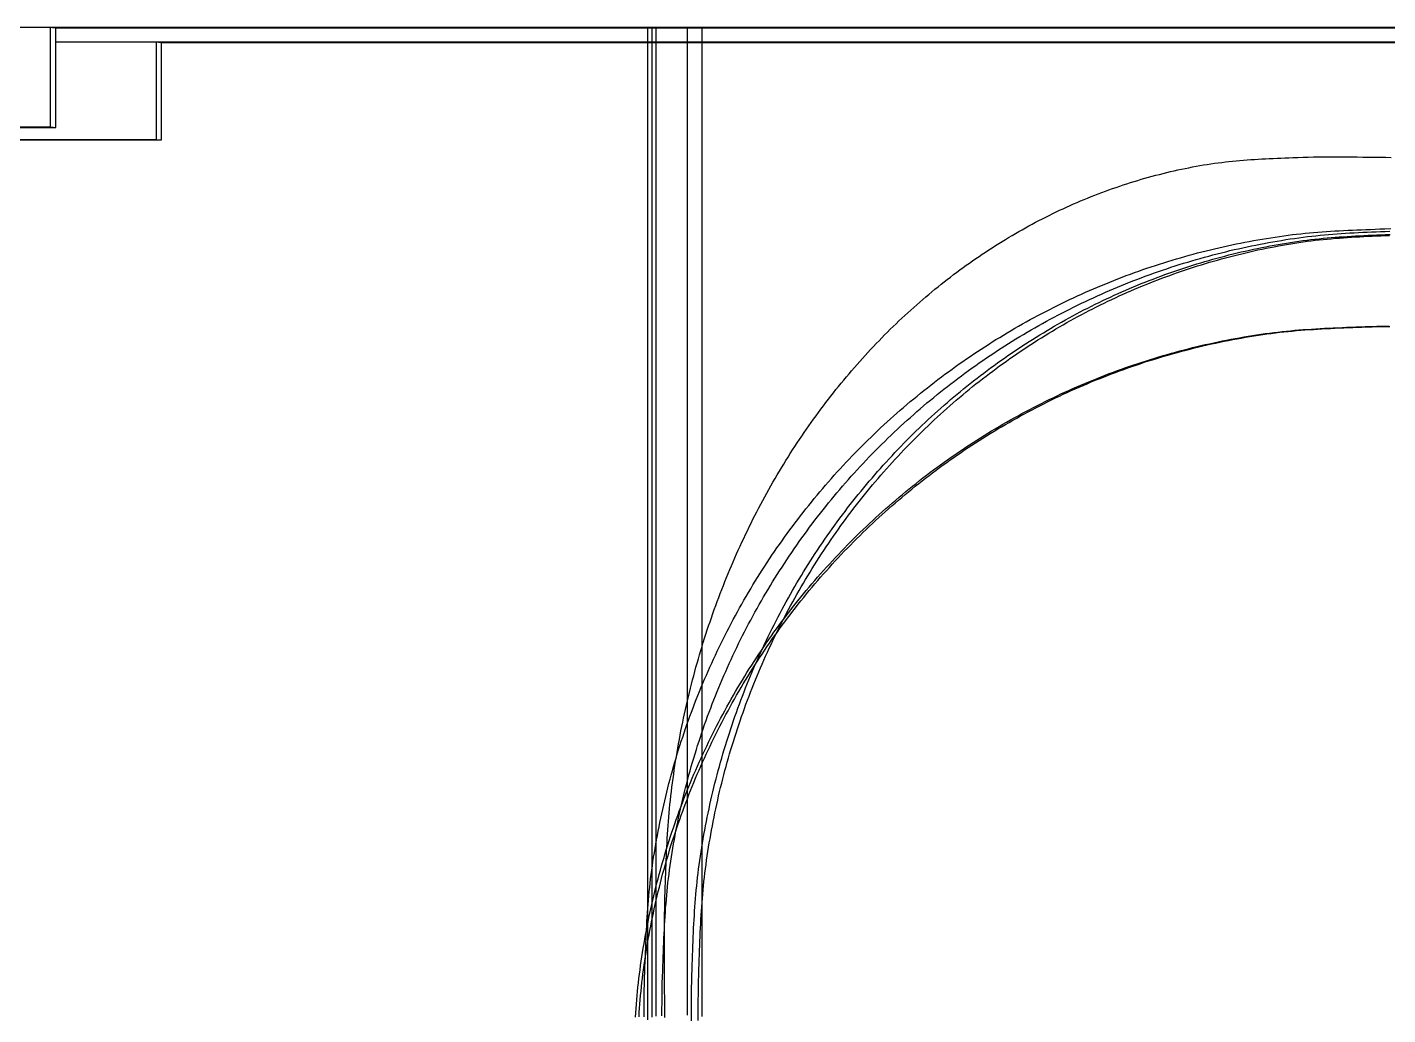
# Model space of a CAD drawing. Header units: millimetres. Extents: x -253 to 256, y -315 to 312.
# Drawn here: x -213.2 to -157.9, y -10.8 to 29.3 of the extents above; entities that cross this region are included whole.
import ezdxf

# ---------------------------------------------------------------- set-up
doc = ezdxf.new("R2010")
doc.units = ezdxf.units.MM
doc.layers.add('SKETCH', color=5, linetype='Continuous')
doc.layers.add('VISIBLE', color=7, linetype='Continuous')

msp = doc.modelspace()

# ---------------------------------------------------------------- linework, layer by layer
at = {"layer": 'SKETCH', "flags": 128}
for points in [[(-188.006, -11.011), (-188.006, -10.754), (-188.006, -10.496), (-188.006, -10.238), (-188.006, -9.98), (-188.006, -9.722), (-188.006, -9.464), (-188.006, -9.206), (-188.006, -8.948), (-188.006, -8.691), (-188.006, -8.433), (-188.006, -8.175), (-188.006, -7.917), (-188.006, -7.659), (-188.006, -7.401), (-188.006, -7.143), (-188.006, -6.885), (-188.006, -6.627), (-188.006, -6.37), (-188.006, -6.112), (-188.006, -5.854), (-188.006, -5.596), (-188.006, -5.338), (-188.006, -5.08), (-188.006, -4.822), (-188.006, -4.564), (-188.006, -4.306), (-188.006, -4.048), (-188.006, -3.79), (-188.006, -3.532), (-188.006, -3.274), (-188.006, -3.017), (-188.006, -2.759), (-188.006, -2.501), (-188.006, -2.243), (-188.006, -1.985), (-188.006, -1.727), (-188.006, -1.469), (-188.006, -1.211), (-188.006, -0.953), (-188.006, -0.695), (-188.006, -0.437), (-188.006, -0.179), (-188.006, 0.078), (-188.006, 0.336), (-188.006, 0.594), (-188.006, 0.852), (-188.006, 1.11), (-188.006, 1.368), (-188.006, 1.626), (-188.006, 1.884), (-188.006, 2.141), (-188.006, 2.399), (-188.006, 2.657), (-188.006, 2.915), (-188.006, 3.173), (-188.006, 3.431), (-188.006, 3.689), (-188.006, 3.947), (-188.006, 4.204), (-188.006, 4.462), (-188.006, 4.72), (-188.006, 4.978), (-188.006, 5.236), (-188.006, 5.494), (-188.006, 5.752), (-188.006, 6.01), (-188.006, 6.268), (-188.006, 6.526), (-188.006, 6.783), (-188.006, 7.041), (-188.006, 7.299), (-188.006, 7.557), (-188.006, 7.815), (-188.006, 8.073), (-188.006, 8.331), (-188.006, 8.589), (-188.006, 8.847), (-188.006, 9.105), (-188.006, 9.363), (-188.006, 9.621), (-188.006, 9.879), (-188.006, 10.136), (-188.006, 10.394), (-188.006, 10.652), (-188.006, 10.91), (-188.006, 11.168), (-188.006, 11.426), (-188.006, 11.684), (-188.006, 11.942), (-188.006, 12.2), (-188.006, 12.458), (-188.006, 12.716), (-188.006, 12.973), (-188.006, 13.231), (-188.006, 13.489), (-188.006, 13.747), (-188.006, 14.005), (-188.006, 14.263), (-188.006, 14.521), (-188.006, 14.779), (-188.006, 15.036), (-188.006, 15.294), (-188.006, 15.552), (-188.006, 15.81), (-188.006, 16.068), (-188.006, 16.326), (-188.006, 16.584), (-188.006, 16.842), (-188.006, 17.099), (-188.006, 17.357), (-188.006, 17.615), (-188.006, 17.873), (-188.006, 18.131), (-188.006, 18.389), (-188.006, 18.647), (-188.006, 18.905), (-188.006, 19.163), (-188.006, 19.421), (-188.006, 19.679), (-188.006, 19.936), (-188.006, 20.194), (-188.006, 20.452), (-188.006, 20.71), (-188.006, 20.968), (-188.006, 21.226), (-188.006, 21.484), (-188.006, 21.742), (-188.006, 22), (-188.006, 22.258), (-188.006, 22.516), (-188.006, 22.774), (-188.006, 23.032), (-188.006, 23.289), (-188.006, 23.547), (-188.006, 23.805), (-188.006, 24.063), (-188.006, 24.321), (-188.006, 24.579), (-188.006, 24.837), (-188.006, 25.095), (-188.006, 25.353), (-188.006, 25.611), (-188.006, 25.868), (-188.006, 26.126), (-188.006, 26.384), (-188.006, 26.642), (-188.006, 26.9), (-188.006, 27.158), (-188.006, 27.416), (-188.006, 27.674), (-188.006, 27.931), (-188.006, 28.189), (-188.006, 28.447), (-188.006, 28.705), (-188.006, 28.963), (-188.006, 29.221), (-188.006, 29.286)], [(-187.836, -10.905), (-187.836, -10.646), (-187.836, -10.388), (-187.836, -10.13), (-187.836, -9.872), (-187.836, -9.614), (-187.836, -9.356), (-187.836, -9.097), (-187.836, -8.839), (-187.836, -8.581), (-187.836, -8.323), (-187.836, -8.065), (-187.836, -7.807), (-187.836, -7.549), (-187.836, -7.29), (-187.836, -7.032), (-187.836, -6.774), (-187.836, -6.516), (-187.836, -6.258), (-187.836, -6), (-187.836, -5.742), (-187.836, -5.483), (-187.836, -5.225), (-187.836, -4.967), (-187.836, -4.709), (-187.836, -4.451), (-187.836, -4.193), (-187.836, -3.935), (-187.836, -3.676), (-187.836, -3.418), (-187.836, -3.16), (-187.836, -2.902), (-187.836, -2.644), (-187.836, -2.386), (-187.836, -2.127), (-187.836, -1.869), (-187.836, -1.611), (-187.836, -1.353), (-187.836, -1.095), (-187.836, -0.837), (-187.836, -0.579), (-187.836, -0.32), (-187.836, -0.062), (-187.836, 0.196), (-187.836, 0.454), (-187.836, 0.712), (-187.836, 0.97), (-187.836, 1.228), (-187.836, 1.487), (-187.836, 1.745), (-187.836, 2.003), (-187.836, 2.261), (-187.836, 2.519), (-187.836, 2.777), (-187.836, 3.035), (-187.836, 3.294), (-187.836, 3.552), (-187.836, 3.81), (-187.836, 4.068), (-187.836, 4.326), (-187.836, 4.584), (-187.836, 4.843), (-187.836, 5.101), (-187.836, 5.359), (-187.836, 5.617), (-187.836, 5.875), (-187.836, 6.133), (-187.836, 6.392), (-187.836, 6.65), (-187.836, 6.908), (-187.836, 7.166), (-187.836, 7.424), (-187.836, 7.682), (-187.836, 7.941), (-187.836, 8.199), (-187.836, 8.457), (-187.836, 8.715), (-187.836, 8.973), (-187.836, 9.232), (-187.836, 9.49), (-187.836, 9.748), (-187.836, 10.006), (-187.836, 10.264), (-187.836, 10.523), (-187.836, 10.781), (-187.836, 11.039), (-187.836, 11.297), (-187.836, 11.555), (-187.836, 11.814), (-187.836, 12.072), (-187.836, 12.33), (-187.836, 12.588), (-187.836, 12.846), (-187.836, 13.104), (-187.836, 13.362), (-187.836, 13.621), (-187.836, 13.879), (-187.836, 14.137), (-187.836, 14.395), (-187.836, 14.653), (-187.836, 14.911), (-187.836, 15.17), (-187.836, 15.428), (-187.836, 15.686), (-187.836, 15.944), (-187.836, 16.202), (-187.836, 16.46), (-187.836, 16.718), (-187.836, 16.977), (-187.836, 17.235), (-187.836, 17.493), (-187.836, 17.751), (-187.836, 18.009), (-187.836, 18.267), (-187.836, 18.525), (-187.836, 18.784), (-187.836, 19.042), (-187.836, 19.3), (-187.836, 19.558), (-187.836, 19.816), (-187.836, 20.074), (-187.836, 20.332), (-187.836, 20.591), (-187.836, 20.849), (-187.836, 21.107), (-187.836, 21.365), (-187.836, 21.623), (-187.836, 21.881), (-187.836, 22.14), (-187.836, 22.398), (-187.836, 22.656), (-187.836, 22.914), (-187.836, 23.172), (-187.836, 23.43), (-187.836, 23.688), (-187.836, 23.947), (-187.836, 24.205), (-187.836, 24.463), (-187.836, 24.721), (-187.836, 24.979), (-187.836, 25.237), (-187.836, 25.495), (-187.836, 25.754), (-187.836, 26.012), (-187.836, 26.27), (-187.836, 26.528), (-187.836, 26.786), (-187.836, 27.044), (-187.836, 27.302), (-187.836, 27.561), (-187.836, 27.819), (-187.836, 28.077), (-187.836, 28.335), (-187.836, 28.593), (-187.836, 28.851), (-187.836, 29.11), (-187.836, 29.286)], [(-187.666, -10.866), (-187.666, -10.598), (-187.666, -10.331), (-187.666, -10.063), (-187.666, -9.796), (-187.666, -9.528), (-187.666, -9.261), (-187.666, -8.993), (-187.666, -8.726), (-187.666, -8.458), (-187.666, -8.191), (-187.666, -7.923), (-187.666, -7.656), (-187.666, -7.388), (-187.666, -7.121), (-187.666, -6.853), (-187.666, -6.586), (-187.666, -6.318), (-187.666, -6.051), (-187.666, -5.783), (-187.666, -5.516), (-187.666, -5.248), (-187.666, -4.981), (-187.666, -4.713), (-187.666, -4.446), (-187.666, -4.178), (-187.666, -3.911), (-187.666, -3.643), (-187.666, -3.376), (-187.666, -3.108), (-187.666, -2.841), (-187.666, -2.573), (-187.666, -2.306), (-187.666, -2.038), (-187.666, -1.771), (-187.666, -1.503), (-187.666, -1.236), (-187.666, -0.968), (-187.666, -0.701), (-187.666, -0.433), (-187.666, -0.166), (-187.666, 0.102), (-187.666, 0.369), (-187.666, 0.637), (-187.666, 0.904), (-187.666, 1.172), (-187.666, 1.439), (-187.666, 1.707), (-187.666, 1.974), (-187.666, 2.241), (-187.666, 2.509), (-187.666, 2.776), (-187.666, 3.044), (-187.666, 3.311), (-187.666, 3.579), (-187.666, 3.846), (-187.666, 4.114), (-187.666, 4.381), (-187.666, 4.649), (-187.666, 4.916), (-187.666, 5.183), (-187.666, 5.451), (-187.666, 5.718), (-187.666, 5.986), (-187.666, 6.253), (-187.666, 6.521), (-187.666, 6.788), (-187.666, 7.056), (-187.666, 7.323), (-187.666, 7.59), (-187.666, 7.858), (-187.666, 8.125), (-187.666, 8.393), (-187.666, 8.66), (-187.666, 8.928), (-187.666, 9.195), (-187.666, 9.463), (-187.666, 9.73), (-187.666, 9.998), (-187.666, 10.265), (-187.666, 10.533), (-187.666, 10.8), (-187.666, 11.068), (-187.666, 11.335), (-187.666, 11.603), (-187.666, 11.87), (-187.666, 12.138), (-187.666, 12.405), (-187.666, 12.673), (-187.666, 12.94), (-187.666, 13.208), (-187.666, 13.475), (-187.666, 13.743), (-187.666, 14.01), (-187.666, 14.278), (-187.666, 14.545), (-187.666, 14.813), (-187.666, 15.08), (-187.666, 15.348), (-187.666, 15.615), (-187.666, 15.883), (-187.666, 16.15), (-187.666, 16.418), (-187.666, 16.685), (-187.666, 16.953), (-187.666, 17.22), (-187.666, 17.488), (-187.666, 17.755), (-187.666, 18.023), (-187.666, 18.29), (-187.666, 18.557), (-187.666, 18.825), (-187.666, 19.092), (-187.666, 19.36), (-187.666, 19.627), (-187.666, 19.895), (-187.666, 20.162), (-187.666, 20.43), (-187.666, 20.697), (-187.666, 20.965), (-187.666, 21.232), (-187.666, 21.5), (-187.666, 21.767), (-187.666, 22.035), (-187.666, 22.302), (-187.666, 22.57), (-187.666, 22.837), (-187.666, 23.105), (-187.666, 23.372), (-187.666, 23.639), (-187.666, 23.907), (-187.666, 24.174), (-187.666, 24.442), (-187.666, 24.709), (-187.666, 24.977), (-187.666, 25.244), (-187.666, 25.512), (-187.666, 25.779), (-187.666, 26.046), (-187.666, 26.314), (-187.666, 26.581), (-187.666, 26.849), (-187.666, 27.116), (-187.666, 27.384), (-187.666, 27.651), (-187.666, 27.922), (-187.667, 28.198), (-187.667, 28.478), (-187.668, 28.763), (-187.669, 29.051), (-187.67, 29.286)], [(-186.394, -10.821), (-186.394, -10.565), (-186.394, -10.308), (-186.394, -10.052), (-186.394, -9.796), (-186.394, -9.54), (-186.394, -9.284), (-186.394, -9.028), (-186.394, -8.771), (-186.394, -8.515), (-186.394, -8.259), (-186.394, -8.003), (-186.394, -7.747), (-186.394, -7.491), (-186.394, -7.234), (-186.394, -6.978), (-186.394, -6.722), (-186.394, -6.466), (-186.394, -6.21), (-186.394, -5.954), (-186.394, -5.697), (-186.394, -5.441), (-186.394, -5.185), (-186.394, -4.929), (-186.394, -4.673), (-186.394, -4.417), (-186.394, -4.16), (-186.394, -3.904), (-186.394, -3.648), (-186.394, -3.392), (-186.394, -3.136), (-186.394, -2.88), (-186.394, -2.623), (-186.394, -2.367), (-186.394, -2.111), (-186.394, -1.855), (-186.394, -1.599), (-186.394, -1.343), (-186.394, -1.086), (-186.394, -0.83), (-186.394, -0.574), (-186.394, -0.318), (-186.394, -0.062), (-186.394, 0.194), (-186.394, 0.451), (-186.394, 0.707), (-186.394, 0.963), (-186.394, 1.219), (-186.394, 1.475), (-186.394, 1.731), (-186.394, 1.988), (-186.394, 2.244), (-186.394, 2.5), (-186.394, 2.756), (-186.394, 3.012), (-186.394, 3.268), (-186.394, 3.525), (-186.394, 3.781), (-186.394, 4.037), (-186.394, 4.293), (-186.394, 4.549), (-186.394, 4.805), (-186.394, 5.062), (-186.394, 5.318), (-186.394, 5.574), (-186.394, 5.83), (-186.394, 6.086), (-186.394, 6.342), (-186.394, 6.599), (-186.394, 6.855), (-186.394, 7.111), (-186.394, 7.367), (-186.394, 7.623), (-186.394, 7.88), (-186.394, 8.136), (-186.394, 8.392), (-186.394, 8.648), (-186.394, 8.905), (-186.394, 9.161), (-186.394, 9.417), (-186.394, 9.673), (-186.394, 9.929), (-186.394, 10.186), (-186.394, 10.442), (-186.394, 10.698), (-186.394, 10.954), (-186.394, 11.21), (-186.394, 11.467), (-186.394, 11.723), (-186.394, 11.979), (-186.394, 12.235), (-186.394, 12.491), (-186.394, 12.748), (-186.394, 13.004), (-186.394, 13.26), (-186.394, 13.516), (-186.394, 13.772), (-186.394, 14.028), (-186.394, 14.285), (-186.394, 14.541), (-186.394, 14.797), (-186.394, 15.053), (-186.394, 15.309), (-186.394, 15.565), (-186.394, 15.822), (-186.394, 16.078), (-186.394, 16.334), (-186.394, 16.59), (-186.394, 16.846), (-186.394, 17.102), (-186.394, 17.359), (-186.394, 17.615), (-186.394, 17.871), (-186.394, 18.127), (-186.394, 18.383), (-186.394, 18.639), (-186.394, 18.896), (-186.394, 19.152), (-186.394, 19.408), (-186.394, 19.664), (-186.394, 19.92), (-186.394, 20.176), (-186.394, 20.433), (-186.394, 20.689), (-186.394, 20.945), (-186.394, 21.201), (-186.394, 21.457), (-186.394, 21.713), (-186.394, 21.97), (-186.394, 22.226), (-186.394, 22.482), (-186.394, 22.738), (-186.394, 22.994), (-186.394, 23.25), (-186.394, 23.507), (-186.394, 23.763), (-186.394, 24.019), (-186.394, 24.275), (-186.394, 24.531), (-186.394, 24.787), (-186.394, 25.044), (-186.394, 25.3), (-186.394, 25.556), (-186.394, 25.812), (-186.394, 26.068), (-186.394, 26.324), (-186.394, 26.581), (-186.394, 26.837), (-186.394, 27.093), (-186.394, 27.349), (-186.394, 27.605), (-186.394, 27.861), (-186.394, 28.118), (-186.394, 28.374), (-186.394, 28.63), (-186.394, 28.886), (-186.394, 29.142), (-186.394, 29.286)], [(-185.792, -10.882), (-185.792, -10.627), (-185.792, -10.372), (-185.792, -10.117), (-185.792, -9.862), (-185.792, -9.608), (-185.792, -9.353), (-185.792, -9.098), (-185.792, -8.843), (-185.792, -8.588), (-185.792, -8.333), (-185.792, -8.079), (-185.792, -7.824), (-185.792, -7.569), (-185.792, -7.314), (-185.792, -7.059), (-185.792, -6.804), (-185.792, -6.549), (-185.792, -6.295), (-185.792, -6.04), (-185.792, -5.785), (-185.792, -5.53), (-185.792, -5.275), (-185.792, -5.02), (-185.792, -4.765), (-185.792, -4.51), (-185.792, -4.255), (-185.792, -4.001), (-185.792, -3.746), (-185.792, -3.491), (-185.792, -3.236), (-185.792, -2.981), (-185.792, -2.726), (-185.792, -2.471), (-185.792, -2.216), (-185.792, -1.961), (-185.792, -1.707), (-185.792, -1.452), (-185.792, -1.197), (-185.792, -0.942), (-185.792, -0.687), (-185.792, -0.432), (-185.792, -0.177), (-185.792, 0.078), (-185.792, 0.332), (-185.792, 0.587), (-185.792, 0.842), (-185.792, 1.097), (-185.792, 1.352), (-185.792, 1.607), (-185.792, 1.861), (-185.792, 2.116), (-185.792, 2.371), (-185.792, 2.626), (-185.792, 2.881), (-185.792, 3.136), (-185.792, 3.39), (-185.792, 3.645), (-185.792, 3.9), (-185.792, 4.155), (-185.792, 4.41), (-185.792, 4.665), (-185.792, 4.92), (-185.792, 5.174), (-185.792, 5.429), (-185.792, 5.684), (-185.792, 5.939), (-185.792, 6.194), (-185.792, 6.449), (-185.792, 6.704), (-185.792, 6.958), (-185.792, 7.213), (-185.792, 7.468), (-185.792, 7.723), (-185.792, 7.978), (-185.792, 8.233), (-185.792, 8.488), (-185.792, 8.743), (-185.792, 8.998), (-185.792, 9.252), (-185.792, 9.507), (-185.792, 9.762), (-185.792, 10.017), (-185.792, 10.272), (-185.792, 10.527), (-185.792, 10.782), (-185.792, 11.037), (-185.792, 11.292), (-185.792, 11.546), (-185.792, 11.801), (-185.792, 12.056), (-185.792, 12.311), (-185.792, 12.566), (-185.792, 12.821), (-185.792, 13.076), (-185.792, 13.33), (-185.792, 13.585), (-185.792, 13.84), (-185.792, 14.095), (-185.792, 14.35), (-185.792, 14.605), (-185.792, 14.859), (-185.792, 15.114), (-185.792, 15.369), (-185.792, 15.624), (-185.792, 15.879), (-185.792, 16.134), (-185.792, 16.388), (-185.792, 16.643), (-185.792, 16.898), (-185.792, 17.153), (-185.792, 17.408), (-185.792, 17.663), (-185.792, 17.918), (-185.792, 18.172), (-185.792, 18.427), (-185.792, 18.682), (-185.792, 18.937), (-185.792, 19.192), (-185.792, 19.447), (-185.792, 19.702), (-185.792, 19.957), (-185.792, 20.211), (-185.792, 20.466), (-185.792, 20.721), (-185.792, 20.976), (-185.792, 21.231), (-185.792, 21.486), (-185.792, 21.741), (-185.792, 21.996), (-185.792, 22.251), (-185.792, 22.505), (-185.792, 22.76), (-185.792, 23.015), (-185.792, 23.27), (-185.792, 23.525), (-185.792, 23.78), (-185.792, 24.035), (-185.792, 24.29), (-185.792, 24.544), (-185.792, 24.799), (-185.792, 25.054), (-185.792, 25.309), (-185.792, 25.564), (-185.792, 25.819), (-185.792, 26.074), (-185.792, 26.328), (-185.792, 26.583), (-185.792, 26.838), (-185.792, 27.093), (-185.792, 27.348), (-185.792, 27.603), (-185.792, 27.857), (-185.792, 28.112), (-185.792, 28.367), (-185.792, 28.622), (-185.792, 28.877), (-185.792, 29.132), (-185.792, 29.286)], [(-187.315, -10.924), (-187.317, -10.657), (-187.319, -10.389), (-187.322, -10.121), (-187.324, -9.853), (-187.326, -9.586), (-187.329, -9.319), (-187.33, -9.053), (-187.332, -8.787), (-187.333, -8.523), (-187.334, -8.261), (-187.334, -8), (-187.334, -7.742), (-187.333, -7.485), (-187.331, -7.231), (-187.329, -6.981), (-187.325, -6.733), (-187.321, -6.488), (-187.316, -6.247), (-187.309, -6.01), (-187.303, -5.816), (-187.297, -5.625), (-187.291, -5.436), (-187.285, -5.249), (-187.279, -5.065), (-187.273, -4.882), (-187.266, -4.701), (-187.259, -4.521), (-187.251, -4.343), (-187.244, -4.166), (-187.235, -3.991), (-187.226, -3.816), (-187.216, -3.642), (-187.206, -3.468), (-187.195, -3.295), (-187.183, -3.123), (-187.17, -2.95), (-187.156, -2.778), (-187.141, -2.605), (-187.125, -2.432), (-187.108, -2.259), (-187.09, -2.085), (-187.07, -1.91), (-187.049, -1.734), (-187.027, -1.557), (-187.004, -1.381), (-186.98, -1.205), (-186.956, -1.029), (-186.93, -0.852), (-186.903, -0.676), (-186.876, -0.5), (-186.847, -0.324), (-186.818, -0.149), (-186.788, 0.027), (-186.757, 0.202), (-186.725, 0.377), (-186.692, 0.552), (-186.659, 0.727), (-186.624, 0.901), (-186.589, 1.075), (-186.552, 1.249), (-186.515, 1.423), (-186.477, 1.596), (-186.438, 1.769), (-186.399, 1.941), (-186.358, 2.113), (-186.317, 2.285), (-186.274, 2.456), (-186.231, 2.627), (-186.187, 2.798), (-186.142, 2.968), (-186.096, 3.138), (-186.05, 3.308), (-186.002, 3.478), (-185.954, 3.648), (-185.904, 3.817), (-185.854, 3.986), (-185.803, 4.155), (-185.751, 4.323), (-185.698, 4.491), (-185.645, 4.658), (-185.59, 4.826), (-185.535, 4.992), (-185.479, 5.159), (-185.422, 5.325), (-185.364, 5.49), (-185.306, 5.655), (-185.246, 5.82), (-185.186, 5.984), (-185.125, 6.147), (-185.063, 6.31), (-185.001, 6.472), (-184.937, 6.634), (-184.873, 6.796), (-184.808, 6.957), (-184.742, 7.118), (-184.675, 7.278), (-184.608, 7.438), (-184.539, 7.598), (-184.47, 7.757), (-184.4, 7.916), (-184.329, 8.075), (-184.257, 8.233), (-184.185, 8.39), (-184.111, 8.547), (-184.037, 8.703), (-183.962, 8.859), (-183.887, 9.014), (-183.81, 9.169), (-183.733, 9.323), (-183.655, 9.477), (-183.577, 9.63), (-183.497, 9.782), (-183.417, 9.933), (-183.337, 10.084), (-183.255, 10.235), (-183.173, 10.384), (-183.09, 10.533), (-183.006, 10.682), (-182.921, 10.83), (-182.836, 10.978), (-182.749, 11.125), (-182.662, 11.272), (-182.574, 11.418), (-182.486, 11.563), (-182.396, 11.708), (-182.306, 11.852), (-182.216, 11.996), (-182.124, 12.139), (-182.032, 12.281), (-181.939, 12.423), (-181.845, 12.564), (-181.751, 12.704), (-181.656, 12.844), (-181.56, 12.983), (-181.464, 13.121), (-181.367, 13.258), (-181.269, 13.395), (-181.171, 13.531), (-181.072, 13.666), (-180.973, 13.8), (-180.873, 13.934), (-180.772, 14.067), (-180.67, 14.199), (-180.567, 14.331), (-180.464, 14.462), (-180.36, 14.593), (-180.256, 14.722), (-180.15, 14.851), (-180.044, 14.98), (-179.938, 15.107), (-179.83, 15.234), (-179.723, 15.361), (-179.614, 15.486), (-179.505, 15.611), (-179.395, 15.734), (-179.285, 15.857), (-179.174, 15.98), (-179.063, 16.101), (-178.951, 16.221), (-178.838, 16.341), (-178.725, 16.46), (-178.611, 16.578), (-178.497, 16.695), (-178.382, 16.811), (-178.267, 16.927), (-178.151, 17.042), (-178.034, 17.156), (-177.917, 17.269), (-177.799, 17.381), (-177.68, 17.493), (-177.561, 17.604), (-177.441, 17.714), (-177.32, 17.824), (-177.199, 17.932), (-177.078, 18.04), (-176.956, 18.147), (-176.833, 18.253), (-176.71, 18.358), (-176.586, 18.462), (-176.462, 18.565), (-176.338, 18.668), (-176.213, 18.769), (-176.087, 18.87), (-175.961, 18.97), (-175.835, 19.068), (-175.708, 19.166), (-175.581, 19.263), (-175.453, 19.358), (-175.325, 19.453), (-175.196, 19.548), (-175.067, 19.641), (-174.937, 19.733), (-174.807, 19.825), (-174.676, 19.916), (-174.545, 20.005), (-174.413, 20.094), (-174.28, 20.182), (-174.147, 20.269), (-174.014, 20.355), (-173.881, 20.441), (-173.746, 20.525), (-173.612, 20.608), (-173.477, 20.691), (-173.342, 20.772), (-173.206, 20.852), (-173.07, 20.932), (-172.934, 21.01), (-172.797, 21.088), (-172.66, 21.164), (-172.523, 21.24), (-172.386, 21.314), (-172.248, 21.388), (-172.109, 21.46), (-171.971, 21.532), (-171.831, 21.602), (-171.692, 21.672), (-171.552, 21.741), (-171.411, 21.809), (-171.27, 21.876), (-171.129, 21.941), (-170.987, 22.006), (-170.845, 22.07), (-170.703, 22.133), (-170.56, 22.195), (-170.418, 22.256), (-170.274, 22.316), (-170.131, 22.375), (-169.987, 22.433), (-169.843, 22.49), (-169.699, 22.546), (-169.555, 22.601), (-169.41, 22.654), (-169.265, 22.707), (-169.12, 22.759), (-168.975, 22.809), (-168.83, 22.859), (-168.684, 22.908), (-168.538, 22.955), (-168.392, 23.002), (-168.245, 23.047), (-168.098, 23.092), (-167.951, 23.136), (-167.804, 23.178), (-167.656, 23.22), (-167.508, 23.26), (-167.359, 23.3), (-167.211, 23.338), (-167.062, 23.376), (-166.914, 23.412), (-166.765, 23.447), (-166.615, 23.482), (-166.466, 23.515), (-166.317, 23.547), (-166.167, 23.578), (-166.018, 23.608), (-165.868, 23.637), (-165.719, 23.665), (-165.569, 23.692), (-165.419, 23.718), (-165.27, 23.742), (-165.121, 23.765), (-164.974, 23.787), (-164.827, 23.806), (-164.68, 23.825), (-164.533, 23.843), (-164.387, 23.859), (-164.241, 23.874), (-164.094, 23.888), (-163.948, 23.901), (-163.801, 23.913), (-163.653, 23.924), (-163.505, 23.935), (-163.356, 23.945), (-163.205, 23.954), (-163.054, 23.962), (-162.902, 23.971), (-162.748, 23.978), (-162.593, 23.986), (-162.436, 23.993), (-162.277, 24), (-162.117, 24.007), (-161.954, 24.014), (-161.789, 24.02), (-161.586, 24.028), (-161.379, 24.034), (-161.17, 24.039), (-160.957, 24.043), (-160.742, 24.046), (-160.524, 24.048), (-160.304, 24.049), (-160.082, 24.049), (-159.858, 24.049), (-159.632, 24.048), (-159.405, 24.046), (-159.177, 24.044), (-158.948, 24.041), (-158.719, 24.039), (-158.489, 24.036), (-158.258, 24.033), (-158.028, 24.03), (-157.798, 24.027)], [(-188.16, -10.891), (-188.158, -10.618), (-188.156, -10.347), (-188.153, -10.08), (-188.149, -9.817), (-188.144, -9.558), (-188.137, -9.304), (-188.129, -9.054), (-188.122, -8.857), (-188.115, -8.663), (-188.108, -8.472), (-188.101, -8.283), (-188.093, -8.096), (-188.086, -7.912), (-188.078, -7.73), (-188.069, -7.549), (-188.061, -7.371), (-188.051, -7.193), (-188.041, -7.017), (-188.031, -6.842), (-188.019, -6.668), (-188.007, -6.495), (-187.994, -6.322), (-187.98, -6.15), (-187.965, -5.977), (-187.948, -5.805), (-187.931, -5.632), (-187.912, -5.459), (-187.892, -5.286), (-187.87, -5.111), (-187.847, -4.936), (-187.823, -4.76), (-187.797, -4.582), (-187.77, -4.405), (-187.742, -4.228), (-187.713, -4.051), (-187.682, -3.874), (-187.651, -3.697), (-187.619, -3.521), (-187.585, -3.344), (-187.551, -3.167), (-187.515, -2.991), (-187.479, -2.815), (-187.441, -2.639), (-187.403, -2.463), (-187.363, -2.288), (-187.322, -2.113), (-187.28, -1.938), (-187.238, -1.763), (-187.194, -1.589), (-187.149, -1.415), (-187.103, -1.242), (-187.057, -1.068), (-187.009, -0.896), (-186.96, -0.723), (-186.91, -0.551), (-186.86, -0.38), (-186.808, -0.208), (-186.755, -0.037), (-186.701, 0.134), (-186.646, 0.305), (-186.59, 0.475), (-186.533, 0.646), (-186.475, 0.816), (-186.416, 0.985), (-186.356, 1.155), (-186.294, 1.324), (-186.232, 1.493), (-186.169, 1.661), (-186.105, 1.829), (-186.04, 1.996), (-185.974, 2.163), (-185.907, 2.33), (-185.839, 2.496), (-185.77, 2.662), (-185.7, 2.827), (-185.629, 2.992), (-185.557, 3.156), (-185.485, 3.32), (-185.411, 3.483), (-185.337, 3.645), (-185.261, 3.808), (-185.184, 3.97), (-185.107, 4.131), (-185.028, 4.293), (-184.948, 4.453), (-184.867, 4.614), (-184.786, 4.774), (-184.703, 4.933), (-184.62, 5.093), (-184.535, 5.251), (-184.45, 5.409), (-184.363, 5.567), (-184.276, 5.724), (-184.188, 5.881), (-184.099, 6.037), (-184.009, 6.192), (-183.918, 6.347), (-183.826, 6.501), (-183.733, 6.655), (-183.64, 6.808), (-183.545, 6.96), (-183.45, 7.111), (-183.354, 7.262), (-183.257, 7.413), (-183.159, 7.563), (-183.06, 7.712), (-182.961, 7.861), (-182.86, 8.009), (-182.758, 8.157), (-182.656, 8.304), (-182.552, 8.451), (-182.448, 8.597), (-182.343, 8.743), (-182.236, 8.888), (-182.129, 9.032), (-182.022, 9.176), (-181.913, 9.319), (-181.803, 9.461), (-181.693, 9.603), (-181.582, 9.744), (-181.47, 9.884), (-181.357, 10.024), (-181.244, 10.163), (-181.13, 10.301), (-181.015, 10.438), (-180.899, 10.574), (-180.783, 10.71), (-180.665, 10.845), (-180.547, 10.979), (-180.428, 11.113), (-180.308, 11.246), (-180.187, 11.378), (-180.066, 11.51), (-179.943, 11.641), (-179.82, 11.772), (-179.696, 11.901), (-179.571, 12.03), (-179.446, 12.159), (-179.319, 12.286), (-179.192, 12.413), (-179.064, 12.539), (-178.936, 12.664), (-178.806, 12.788), (-178.676, 12.912), (-178.546, 13.035), (-178.414, 13.157), (-178.282, 13.278), (-178.15, 13.398), (-178.016, 13.518), (-177.882, 13.636), (-177.748, 13.754), (-177.613, 13.871), (-177.477, 13.987), (-177.34, 14.102), (-177.202, 14.217), (-177.064, 14.331), (-176.925, 14.444), (-176.785, 14.556), (-176.645, 14.668), (-176.504, 14.778), (-176.362, 14.888), (-176.219, 14.997), (-176.076, 15.106), (-175.932, 15.213), (-175.788, 15.32), (-175.643, 15.425), (-175.497, 15.53), (-175.351, 15.634), (-175.204, 15.737), (-175.057, 15.839), (-174.909, 15.94), (-174.761, 16.04), (-174.612, 16.139), (-174.463, 16.238), (-174.313, 16.335), (-174.162, 16.431), (-174.011, 16.527), (-173.86, 16.621), (-173.707, 16.715), (-173.554, 16.808), (-173.401, 16.9), (-173.246, 16.991), (-173.092, 17.082), (-172.936, 17.171), (-172.78, 17.26), (-172.624, 17.347), (-172.467, 17.434), (-172.309, 17.519), (-172.151, 17.604), (-171.993, 17.688), (-171.834, 17.771), (-171.674, 17.853), (-171.514, 17.934), (-171.354, 18.013), (-171.194, 18.092), (-171.033, 18.17), (-170.871, 18.247), (-170.709, 18.323), (-170.547, 18.398), (-170.385, 18.472), (-170.222, 18.545), (-170.058, 18.617), (-169.894, 18.688), (-169.729, 18.758), (-169.564, 18.827), (-169.399, 18.895), (-169.232, 18.963), (-169.066, 19.029), (-168.899, 19.094), (-168.731, 19.159), (-168.564, 19.222), (-168.396, 19.284), (-168.227, 19.346), (-168.058, 19.406), (-167.889, 19.465), (-167.72, 19.524), (-167.55, 19.581), (-167.38, 19.637), (-167.21, 19.692), (-167.039, 19.746), (-166.868, 19.799), (-166.698, 19.851), (-166.527, 19.902), (-166.355, 19.952), (-166.184, 20.001), (-166.011, 20.049), (-165.839, 20.096), (-165.666, 20.142), (-165.493, 20.187), (-165.319, 20.231), (-165.145, 20.274), (-164.971, 20.315), (-164.797, 20.356), (-164.622, 20.396), (-164.447, 20.435), (-164.272, 20.472), (-164.096, 20.509), (-163.921, 20.545), (-163.745, 20.579), (-163.569, 20.613), (-163.393, 20.645), (-163.217, 20.677), (-163.04, 20.707), (-162.864, 20.736), (-162.688, 20.764), (-162.511, 20.791), (-162.335, 20.817), (-162.159, 20.842), (-161.984, 20.865), (-161.81, 20.887), (-161.637, 20.907), (-161.464, 20.926), (-161.291, 20.943), (-161.119, 20.96), (-160.947, 20.975), (-160.774, 20.989), (-160.602, 21.002), (-160.428, 21.014), (-160.255, 21.026), (-160.08, 21.037), (-159.904, 21.047), (-159.727, 21.056), (-159.549, 21.065), (-159.369, 21.073), (-159.188, 21.081), (-159.005, 21.088), (-158.82, 21.096), (-158.632, 21.103), (-158.443, 21.11), (-158.25, 21.117), (-158.055, 21.124), (-157.813, 21.132)], [(-187.434, -10.849), (-187.432, -10.577), (-187.43, -10.307), (-187.427, -10.041), (-187.423, -9.779), (-187.418, -9.522), (-187.411, -9.268), (-187.403, -9.019), (-187.396, -8.823), (-187.389, -8.63), (-187.382, -8.439), (-187.375, -8.251), (-187.367, -8.065), (-187.36, -7.882), (-187.352, -7.7), (-187.344, -7.52), (-187.335, -7.342), (-187.326, -7.166), (-187.316, -6.99), (-187.305, -6.816), (-187.294, -6.643), (-187.282, -6.47), (-187.268, -6.298), (-187.254, -6.126), (-187.239, -5.954), (-187.223, -5.783), (-187.206, -5.611), (-187.187, -5.438), (-187.167, -5.265), (-187.145, -5.092), (-187.122, -4.917), (-187.098, -4.741), (-187.072, -4.565), (-187.045, -4.388), (-187.017, -4.212), (-186.988, -4.036), (-186.958, -3.859), (-186.927, -3.683), (-186.895, -3.507), (-186.862, -3.331), (-186.827, -3.155), (-186.792, -2.98), (-186.756, -2.804), (-186.718, -2.629), (-186.68, -2.454), (-186.64, -2.279), (-186.6, -2.105), (-186.559, -1.93), (-186.516, -1.757), (-186.472, -1.583), (-186.428, -1.41), (-186.382, -1.237), (-186.336, -1.064), (-186.288, -0.892), (-186.24, -0.72), (-186.19, -0.549), (-186.14, -0.378), (-186.088, -0.207), (-186.035, -0.037), (-185.982, 0.134), (-185.927, 0.304), (-185.871, 0.474), (-185.814, 0.643), (-185.756, 0.813), (-185.697, 0.982), (-185.637, 1.15), (-185.577, 1.319), (-185.515, 1.487), (-185.452, 1.654), (-185.388, 1.822), (-185.323, 1.989), (-185.257, 2.155), (-185.19, 2.321), (-185.123, 2.487), (-185.054, 2.652), (-184.984, 2.816), (-184.914, 2.98), (-184.842, 3.144), (-184.77, 3.307), (-184.697, 3.469), (-184.622, 3.631), (-184.547, 3.793), (-184.471, 3.954), (-184.393, 4.115), (-184.315, 4.276), (-184.236, 4.436), (-184.155, 4.596), (-184.074, 4.755), (-183.992, 4.914), (-183.909, 5.073), (-183.825, 5.231), (-183.74, 5.388), (-183.654, 5.545), (-183.567, 5.702), (-183.479, 5.858), (-183.39, 6.013), (-183.301, 6.168), (-183.21, 6.322), (-183.119, 6.476), (-183.027, 6.629), (-182.934, 6.781), (-182.84, 6.933), (-182.745, 7.084), (-182.649, 7.234), (-182.553, 7.384), (-182.455, 7.533), (-182.357, 7.682), (-182.258, 7.831), (-182.157, 7.978), (-182.056, 8.126), (-181.954, 8.272), (-181.851, 8.419), (-181.747, 8.564), (-181.642, 8.709), (-181.536, 8.853), (-181.43, 8.997), (-181.323, 9.14), (-181.214, 9.283), (-181.105, 9.425), (-180.995, 9.566), (-180.885, 9.706), (-180.773, 9.846), (-180.661, 9.985), (-180.548, 10.123), (-180.434, 10.261), (-180.32, 10.397), (-180.205, 10.533), (-180.089, 10.669), (-179.972, 10.803), (-179.854, 10.937), (-179.736, 11.07), (-179.616, 11.202), (-179.496, 11.334), (-179.375, 11.466), (-179.253, 11.596), (-179.131, 11.726), (-179.007, 11.855), (-178.883, 11.984), (-178.758, 12.112), (-178.632, 12.239), (-178.505, 12.365), (-178.378, 12.49), (-178.25, 12.615), (-178.121, 12.739), (-177.992, 12.862), (-177.862, 12.985), (-177.731, 13.106), (-177.6, 13.227), (-177.467, 13.347), (-177.335, 13.465), (-177.202, 13.584), (-177.068, 13.701), (-176.933, 13.817), (-176.798, 13.933), (-176.662, 14.048), (-176.525, 14.162), (-176.387, 14.275), (-176.249, 14.388), (-176.109, 14.5), (-175.97, 14.611), (-175.829, 14.721), (-175.688, 14.831), (-175.546, 14.94), (-175.404, 15.047), (-175.261, 15.154), (-175.117, 15.261), (-174.972, 15.366), (-174.827, 15.47), (-174.682, 15.574), (-174.536, 15.676), (-174.389, 15.778), (-174.242, 15.879), (-174.094, 15.978), (-173.946, 16.077), (-173.798, 16.175), (-173.649, 16.272), (-173.499, 16.368), (-173.348, 16.463), (-173.197, 16.557), (-173.046, 16.651), (-172.893, 16.743), (-172.74, 16.835), (-172.587, 16.926), (-172.432, 17.016), (-172.278, 17.105), (-172.122, 17.193), (-171.966, 17.28), (-171.81, 17.366), (-171.653, 17.452), (-171.496, 17.536), (-171.338, 17.62), (-171.18, 17.702), (-171.021, 17.784), (-170.862, 17.864), (-170.702, 17.944), (-170.542, 18.022), (-170.382, 18.1), (-170.221, 18.177), (-170.06, 18.252), (-169.899, 18.327), (-169.737, 18.4), (-169.574, 18.473), (-169.412, 18.545), (-169.248, 18.616), (-169.084, 18.685), (-168.92, 18.754), (-168.755, 18.822), (-168.589, 18.889), (-168.424, 18.955), (-168.257, 19.02), (-168.091, 19.085), (-167.924, 19.148), (-167.756, 19.21), (-167.589, 19.271), (-167.421, 19.331), (-167.252, 19.39), (-167.084, 19.448), (-166.915, 19.505), (-166.745, 19.561), (-166.576, 19.616), (-166.406, 19.67), (-166.236, 19.723), (-166.066, 19.775), (-165.896, 19.826), (-165.725, 19.875), (-165.554, 19.924), (-165.383, 19.972), (-165.211, 20.018), (-165.039, 20.064), (-164.867, 20.109), (-164.694, 20.153), (-164.521, 20.195), (-164.347, 20.237), (-164.173, 20.278), (-163.999, 20.317), (-163.825, 20.356), (-163.651, 20.393), (-163.476, 20.43), (-163.301, 20.465), (-163.126, 20.5), (-162.951, 20.533), (-162.776, 20.565), (-162.6, 20.597), (-162.425, 20.627), (-162.249, 20.656), (-162.074, 20.684), (-161.898, 20.711), (-161.722, 20.737), (-161.547, 20.761), (-161.373, 20.784), (-161.2, 20.806), (-161.027, 20.826), (-160.855, 20.845), (-160.683, 20.862), (-160.512, 20.879), (-160.341, 20.894), (-160.169, 20.908), (-159.997, 20.921), (-159.825, 20.933), (-159.652, 20.945), (-159.478, 20.955), (-159.303, 20.965), (-159.127, 20.974), (-158.949, 20.983), (-158.771, 20.992), (-158.59, 20.999), (-158.408, 21.007), (-158.223, 21.014), (-158.037, 21.021), (-157.848, 21.028)], [(-186.238, -11.053), (-186.238, -10.78), (-186.237, -10.509), (-186.235, -10.242), (-186.232, -9.977), (-186.228, -9.717), (-186.223, -9.461), (-186.216, -9.209), (-186.209, -8.962), (-186.202, -8.767), (-186.195, -8.575), (-186.189, -8.385), (-186.182, -8.198), (-186.175, -8.014), (-186.168, -7.831), (-186.16, -7.651), (-186.152, -7.472), (-186.144, -7.295), (-186.135, -7.12), (-186.126, -6.946), (-186.115, -6.772), (-186.105, -6.6), (-186.093, -6.429), (-186.081, -6.258), (-186.067, -6.087), (-186.053, -5.916), (-186.037, -5.746), (-186.021, -5.575), (-186.003, -5.404), (-185.984, -5.232), (-185.963, -5.059), (-185.941, -4.886), (-185.918, -4.711), (-185.893, -4.536), (-185.868, -4.36), (-185.841, -4.185), (-185.813, -4.01), (-185.785, -3.835), (-185.755, -3.66), (-185.724, -3.485), (-185.692, -3.31), (-185.66, -3.135), (-185.626, -2.961), (-185.591, -2.786), (-185.555, -2.612), (-185.519, -2.438), (-185.481, -2.265), (-185.442, -2.091), (-185.403, -1.918), (-185.362, -1.745), (-185.321, -1.573), (-185.278, -1.401), (-185.235, -1.229), (-185.19, -1.058), (-185.145, -0.886), (-185.098, -0.716), (-185.051, -0.546), (-185.003, -0.376), (-184.954, -0.206), (-184.903, -0.037), (-184.852, 0.133), (-184.8, 0.302), (-184.747, 0.471), (-184.692, 0.639), (-184.637, 0.807), (-184.581, 0.975), (-184.524, 1.143), (-184.466, 1.31), (-184.407, 1.477), (-184.347, 1.644), (-184.286, 1.81), (-184.224, 1.976), (-184.162, 2.141), (-184.098, 2.306), (-184.033, 2.471), (-183.968, 2.635), (-183.901, 2.798), (-183.834, 2.961), (-183.766, 3.124), (-183.697, 3.286), (-183.627, 3.447), (-183.556, 3.608), (-183.484, 3.769), (-183.412, 3.929), (-183.338, 4.089), (-183.263, 4.249), (-183.188, 4.408), (-183.111, 4.567), (-183.034, 4.725), (-182.955, 4.883), (-182.876, 5.04), (-182.796, 5.197), (-182.715, 5.354), (-182.633, 5.51), (-182.55, 5.665), (-182.466, 5.82), (-182.381, 5.975), (-182.296, 6.129), (-182.21, 6.282), (-182.123, 6.434), (-182.035, 6.586), (-181.946, 6.738), (-181.856, 6.889), (-181.766, 7.039), (-181.675, 7.188), (-181.583, 7.337), (-181.49, 7.485), (-181.396, 7.633), (-181.301, 7.78), (-181.206, 7.927), (-181.109, 8.073), (-181.012, 8.219), (-180.913, 8.364), (-180.814, 8.509), (-180.714, 8.653), (-180.613, 8.797), (-180.512, 8.939), (-180.409, 9.082), (-180.306, 9.223), (-180.202, 9.364), (-180.097, 9.504), (-179.992, 9.644), (-179.885, 9.783), (-179.778, 9.921), (-179.671, 10.058), (-179.562, 10.195), (-179.453, 10.33), (-179.343, 10.466), (-179.232, 10.6), (-179.121, 10.733), (-179.009, 10.866), (-178.896, 10.999), (-178.782, 11.13), (-178.668, 11.261), (-178.552, 11.392), (-178.436, 11.521), (-178.319, 11.65), (-178.201, 11.779), (-178.083, 11.906), (-177.963, 12.033), (-177.843, 12.16), (-177.723, 12.285), (-177.601, 12.41), (-177.479, 12.534), (-177.357, 12.657), (-177.233, 12.779), (-177.109, 12.901), (-176.984, 13.021), (-176.859, 13.141), (-176.733, 13.26), (-176.607, 13.378), (-176.48, 13.496), (-176.352, 13.612), (-176.224, 13.728), (-176.094, 13.843), (-175.965, 13.957), (-175.834, 14.07), (-175.703, 14.183), (-175.571, 14.295), (-175.438, 14.406), (-175.305, 14.516), (-175.171, 14.626), (-175.036, 14.735), (-174.901, 14.843), (-174.765, 14.95), (-174.628, 15.056), (-174.491, 15.161), (-174.353, 15.266), (-174.215, 15.37), (-174.076, 15.472), (-173.937, 15.574), (-173.797, 15.675), (-173.657, 15.775), (-173.516, 15.874), (-173.374, 15.973), (-173.233, 16.07), (-173.09, 16.166), (-172.948, 16.261), (-172.804, 16.356), (-172.66, 16.449), (-172.515, 16.542), (-172.37, 16.634), (-172.224, 16.725), (-172.078, 16.815), (-171.931, 16.905), (-171.783, 16.993), (-171.635, 17.081), (-171.486, 17.167), (-171.337, 17.253), (-171.188, 17.338), (-171.038, 17.422), (-170.887, 17.504), (-170.736, 17.586), (-170.585, 17.667), (-170.433, 17.747), (-170.281, 17.827), (-170.128, 17.905), (-169.975, 17.982), (-169.822, 18.058), (-169.669, 18.133), (-169.515, 18.207), (-169.36, 18.28), (-169.206, 18.352), (-169.05, 18.423), (-168.895, 18.494), (-168.738, 18.563), (-168.581, 18.631), (-168.424, 18.699), (-168.267, 18.765), (-168.109, 18.831), (-167.95, 18.896), (-167.791, 18.959), (-167.632, 19.022), (-167.473, 19.084), (-167.313, 19.144), (-167.152, 19.204), (-166.992, 19.263), (-166.831, 19.32), (-166.67, 19.377), (-166.509, 19.432), (-166.347, 19.487), (-166.185, 19.541), (-166.023, 19.593), (-165.861, 19.645), (-165.699, 19.695), (-165.536, 19.744), (-165.373, 19.793), (-165.21, 19.84), (-165.046, 19.886), (-164.882, 19.932), (-164.717, 19.976), (-164.553, 20.02), (-164.387, 20.062), (-164.222, 20.103), (-164.056, 20.144), (-163.89, 20.183), (-163.724, 20.221), (-163.558, 20.259), (-163.391, 20.295), (-163.225, 20.33), (-163.058, 20.364), (-162.891, 20.397), (-162.723, 20.429), (-162.556, 20.46), (-162.389, 20.49), (-162.221, 20.519), (-162.054, 20.547), (-161.886, 20.574), (-161.719, 20.599), (-161.552, 20.624), (-161.386, 20.647), (-161.221, 20.668), (-161.056, 20.688), (-160.892, 20.706), (-160.728, 20.724), (-160.564, 20.74), (-160.401, 20.755), (-160.237, 20.769), (-160.073, 20.782), (-159.909, 20.794), (-159.743, 20.805), (-159.578, 20.816), (-159.411, 20.826), (-159.243, 20.835), (-159.074, 20.844), (-158.903, 20.852), (-158.731, 20.86), (-158.557, 20.867), (-158.382, 20.874), (-158.204, 20.881), (-158.024, 20.888), (-157.842, 20.895)], [(-185.96, -11.037), (-185.96, -10.764), (-185.959, -10.493), (-185.957, -10.226), (-185.954, -9.963), (-185.95, -9.703), (-185.945, -9.447), (-185.939, -9.195), (-185.931, -8.949), (-185.924, -8.754), (-185.918, -8.562), (-185.911, -8.373), (-185.904, -8.186), (-185.897, -8.002), (-185.89, -7.82), (-185.883, -7.639), (-185.875, -7.461), (-185.867, -7.285), (-185.858, -7.109), (-185.848, -6.935), (-185.838, -6.762), (-185.827, -6.59), (-185.816, -6.419), (-185.803, -6.248), (-185.79, -6.078), (-185.776, -5.907), (-185.76, -5.737), (-185.744, -5.567), (-185.726, -5.396), (-185.707, -5.224), (-185.687, -5.052), (-185.665, -4.878), (-185.642, -4.704), (-185.617, -4.529), (-185.592, -4.354), (-185.565, -4.179), (-185.538, -4.004), (-185.509, -3.829), (-185.479, -3.654), (-185.449, -3.479), (-185.417, -3.305), (-185.385, -3.13), (-185.351, -2.956), (-185.316, -2.782), (-185.281, -2.608), (-185.244, -2.435), (-185.207, -2.261), (-185.168, -2.088), (-185.129, -1.915), (-185.089, -1.743), (-185.047, -1.571), (-185.005, -1.399), (-184.962, -1.227), (-184.917, -1.056), (-184.872, -0.885), (-184.826, -0.715), (-184.779, -0.545), (-184.731, -0.375), (-184.682, -0.206), (-184.632, -0.037), (-184.581, 0.132), (-184.529, 0.301), (-184.476, 0.47), (-184.422, 0.638), (-184.367, 0.806), (-184.311, 0.974), (-184.254, 1.141), (-184.196, 1.308), (-184.138, 1.475), (-184.078, 1.641), (-184.017, 1.807), (-183.956, 1.973), (-183.893, 2.138), (-183.83, 2.303), (-183.766, 2.467), (-183.7, 2.631), (-183.634, 2.794), (-183.567, 2.957), (-183.499, 3.119), (-183.431, 3.281), (-183.361, 3.442), (-183.29, 3.603), (-183.219, 3.763), (-183.146, 3.923), (-183.073, 4.083), (-182.998, 4.242), (-182.923, 4.401), (-182.847, 4.56), (-182.77, 4.718), (-182.691, 4.876), (-182.612, 5.033), (-182.532, 5.19), (-182.452, 5.346), (-182.37, 5.502), (-182.287, 5.657), (-182.204, 5.812), (-182.119, 5.966), (-182.034, 6.119), (-181.948, 6.272), (-181.862, 6.425), (-181.774, 6.577), (-181.685, 6.728), (-181.596, 6.878), (-181.506, 7.028), (-181.415, 7.177), (-181.324, 7.326), (-181.231, 7.474), (-181.138, 7.621), (-181.043, 7.769), (-180.948, 7.915), (-180.852, 8.061), (-180.755, 8.207), (-180.657, 8.352), (-180.559, 8.496), (-180.459, 8.64), (-180.359, 8.783), (-180.258, 8.926), (-180.156, 9.068), (-180.053, 9.209), (-179.95, 9.35), (-179.845, 9.49), (-179.74, 9.629), (-179.634, 9.768), (-179.528, 9.906), (-179.421, 10.043), (-179.313, 10.179), (-179.204, 10.315), (-179.095, 10.45), (-178.985, 10.584), (-178.874, 10.717), (-178.762, 10.85), (-178.649, 10.982), (-178.536, 11.114), (-178.422, 11.244), (-178.307, 11.375), (-178.191, 11.504), (-178.074, 11.633), (-177.957, 11.761), (-177.839, 11.889), (-177.72, 12.015), (-177.601, 12.141), (-177.481, 12.267), (-177.36, 12.391), (-177.238, 12.515), (-177.116, 12.638), (-176.993, 12.76), (-176.869, 12.881), (-176.745, 13.002), (-176.62, 13.121), (-176.495, 13.24), (-176.369, 13.358), (-176.242, 13.475), (-176.115, 13.592), (-175.987, 13.707), (-175.859, 13.822), (-175.729, 13.936), (-175.599, 14.049), (-175.469, 14.162), (-175.337, 14.273), (-175.205, 14.384), (-175.072, 14.495), (-174.939, 14.604), (-174.805, 14.713), (-174.67, 14.82), (-174.535, 14.927), (-174.399, 15.033), (-174.262, 15.139), (-174.125, 15.243), (-173.988, 15.347), (-173.849, 15.449), (-173.711, 15.551), (-173.571, 15.652), (-173.432, 15.752), (-173.292, 15.851), (-173.151, 15.949), (-173.01, 16.046), (-172.868, 16.142), (-172.726, 16.237), (-172.583, 16.331), (-172.44, 16.425), (-172.296, 16.517), (-172.151, 16.609), (-172.006, 16.7), (-171.86, 16.79), (-171.713, 16.879), (-171.566, 16.968), (-171.419, 17.055), (-171.271, 17.142), (-171.122, 17.227), (-170.973, 17.312), (-170.824, 17.396), (-170.674, 17.478), (-170.524, 17.56), (-170.373, 17.641), (-170.222, 17.721), (-170.07, 17.8), (-169.918, 17.878), (-169.766, 17.955), (-169.614, 18.031), (-169.461, 18.106), (-169.307, 18.18), (-169.154, 18.252), (-169, 18.325), (-168.845, 18.396), (-168.69, 18.466), (-168.534, 18.535), (-168.378, 18.603), (-168.221, 18.671), (-168.064, 18.737), (-167.907, 18.803), (-167.749, 18.867), (-167.591, 18.931), (-167.432, 18.993), (-167.273, 19.055), (-167.114, 19.116), (-166.955, 19.175), (-166.795, 19.234), (-166.635, 19.291), (-166.474, 19.348), (-166.314, 19.403), (-166.153, 19.458), (-165.991, 19.511), (-165.83, 19.564), (-165.669, 19.615), (-165.507, 19.665), (-165.345, 19.715), (-165.183, 19.763), (-165.02, 19.81), (-164.857, 19.857), (-164.694, 19.902), (-164.53, 19.946), (-164.366, 19.99), (-164.201, 20.032), (-164.037, 20.073), (-163.872, 20.113), (-163.707, 20.153), (-163.541, 20.191), (-163.376, 20.228), (-163.21, 20.264), (-163.044, 20.299), (-162.878, 20.334), (-162.711, 20.367), (-162.545, 20.399), (-162.378, 20.43), (-162.212, 20.46), (-162.045, 20.488), (-161.878, 20.516), (-161.711, 20.543), (-161.545, 20.569), (-161.378, 20.593), (-161.213, 20.616), (-161.048, 20.637), (-160.884, 20.657), (-160.72, 20.675), (-160.556, 20.693), (-160.392, 20.709), (-160.229, 20.724), (-160.065, 20.738), (-159.901, 20.751), (-159.737, 20.763), (-159.572, 20.774), (-159.406, 20.785), (-159.24, 20.795), (-159.073, 20.804), (-158.904, 20.813), (-158.734, 20.821), (-158.563, 20.828), (-158.391, 20.836), (-158.216, 20.843), (-158.04, 20.85), (-157.862, 20.857)], [(-188.506, -10.904), (-188.495, -10.729), (-188.483, -10.554), (-188.47, -10.38), (-188.456, -10.206), (-188.441, -10.032), (-188.424, -9.858), (-188.407, -9.684), (-188.388, -9.509), (-188.368, -9.335), (-188.347, -9.159), (-188.324, -8.983), (-188.3, -8.806), (-188.274, -8.628), (-188.248, -8.451), (-188.22, -8.273), (-188.191, -8.096), (-188.161, -7.918), (-188.13, -7.741), (-188.099, -7.564), (-188.066, -7.387), (-188.031, -7.21), (-187.996, -7.033), (-187.96, -6.856), (-187.923, -6.68), (-187.885, -6.504), (-187.846, -6.328), (-187.806, -6.153), (-187.765, -5.977), (-187.722, -5.802), (-187.679, -5.627), (-187.635, -5.453), (-187.59, -5.279), (-187.543, -5.105), (-187.496, -4.932), (-187.448, -4.759), (-187.399, -4.587), (-187.349, -4.415), (-187.297, -4.243), (-187.245, -4.071), (-187.192, -3.9), (-187.137, -3.729), (-187.082, -3.558), (-187.025, -3.387), (-186.968, -3.217), (-186.91, -3.046), (-186.85, -2.877), (-186.79, -2.707), (-186.728, -2.538), (-186.666, -2.369), (-186.602, -2.201), (-186.538, -2.033), (-186.472, -1.865), (-186.406, -1.698), (-186.339, -1.532), (-186.271, -1.366), (-186.201, -1.2), (-186.131, -1.035), (-186.06, -0.87), (-185.989, -0.706), (-185.916, -0.543), (-185.842, -0.38), (-185.767, -0.217), (-185.691, -0.054), (-185.614, 0.108), (-185.537, 0.269), (-185.458, 0.43), (-185.378, 0.591), (-185.297, 0.752), (-185.216, 0.912), (-185.133, 1.071), (-185.049, 1.23), (-184.965, 1.389), (-184.88, 1.547), (-184.793, 1.704), (-184.706, 1.861), (-184.618, 2.018), (-184.529, 2.174), (-184.439, 2.329), (-184.348, 2.483), (-184.257, 2.637), (-184.164, 2.791), (-184.071, 2.943), (-183.977, 3.095), (-183.882, 3.247), (-183.786, 3.397), (-183.689, 3.548), (-183.591, 3.698), (-183.492, 3.847), (-183.393, 3.996), (-183.292, 4.144), (-183.191, 4.291), (-183.088, 4.439), (-182.985, 4.585), (-182.881, 4.731), (-182.776, 4.876), (-182.67, 5.021), (-182.564, 5.165), (-182.456, 5.309), (-182.348, 5.451), (-182.239, 5.593), (-182.129, 5.735), (-182.018, 5.875), (-181.907, 6.015), (-181.794, 6.155), (-181.681, 6.293), (-181.568, 6.431), (-181.453, 6.567), (-181.338, 6.703), (-181.222, 6.839), (-181.105, 6.973), (-180.987, 7.107), (-180.869, 7.241), (-180.749, 7.374), (-180.629, 7.506), (-180.508, 7.637), (-180.386, 7.768), (-180.264, 7.898), (-180.14, 8.027), (-180.016, 8.156), (-179.891, 8.284), (-179.765, 8.411), (-179.639, 8.537), (-179.512, 8.663), (-179.384, 8.788), (-179.255, 8.912), (-179.126, 9.035), (-178.996, 9.157), (-178.865, 9.279), (-178.734, 9.399), (-178.602, 9.519), (-178.47, 9.638), (-178.337, 9.756), (-178.203, 9.873), (-178.069, 9.989), (-177.933, 10.105), (-177.797, 10.22), (-177.661, 10.334), (-177.523, 10.448), (-177.385, 10.56), (-177.246, 10.672), (-177.106, 10.783), (-176.966, 10.894), (-176.825, 11.003), (-176.683, 11.112), (-176.541, 11.219), (-176.398, 11.326), (-176.255, 11.432), (-176.111, 11.537), (-175.966, 11.641), (-175.821, 11.745), (-175.675, 11.847), (-175.529, 11.948), (-175.382, 12.049), (-175.235, 12.148), (-175.087, 12.247), (-174.939, 12.344), (-174.79, 12.441), (-174.641, 12.537), (-174.491, 12.632), (-174.34, 12.726), (-174.189, 12.819), (-174.037, 12.911), (-173.884, 13.003), (-173.731, 13.093), (-173.577, 13.183), (-173.423, 13.272), (-173.268, 13.36), (-173.113, 13.446), (-172.957, 13.532), (-172.801, 13.617), (-172.644, 13.702), (-172.487, 13.785), (-172.329, 13.867), (-172.171, 13.948), (-172.013, 14.028), (-171.854, 14.107), (-171.694, 14.185), (-171.535, 14.263), (-171.375, 14.339), (-171.215, 14.414), (-171.054, 14.488), (-170.892, 14.561), (-170.731, 14.633), (-170.568, 14.705), (-170.405, 14.775), (-170.242, 14.844), (-170.078, 14.913), (-169.914, 14.98), (-169.749, 15.047), (-169.584, 15.112), (-169.418, 15.177), (-169.252, 15.24), (-169.086, 15.303), (-168.919, 15.365), (-168.752, 15.425), (-168.585, 15.485), (-168.417, 15.543), (-168.249, 15.601), (-168.081, 15.657), (-167.913, 15.712), (-167.744, 15.767), (-167.575, 15.82), (-167.406, 15.872), (-167.237, 15.923), (-167.068, 15.973), (-166.898, 16.023), (-166.727, 16.071), (-166.557, 16.118), (-166.385, 16.164), (-166.214, 16.209), (-166.042, 16.253), (-165.87, 16.296), (-165.698, 16.338), (-165.525, 16.379), (-165.352, 16.419), (-165.179, 16.458), (-165.006, 16.496), (-164.832, 16.532), (-164.658, 16.568), (-164.484, 16.603), (-164.31, 16.636), (-164.136, 16.669), (-163.962, 16.701), (-163.787, 16.731), (-163.613, 16.76), (-163.438, 16.789), (-163.264, 16.816), (-163.089, 16.842), (-162.915, 16.867), (-162.742, 16.89), (-162.569, 16.912), (-162.398, 16.932), (-162.227, 16.951), (-162.056, 16.968), (-161.885, 16.985), (-161.715, 17), (-161.544, 17.014), (-161.373, 17.028), (-161.202, 17.04), (-161.029, 17.052), (-160.856, 17.062), (-160.682, 17.072), (-160.507, 17.082), (-160.331, 17.091), (-160.153, 17.099), (-159.974, 17.107), (-159.793, 17.115), (-159.609, 17.122), (-159.424, 17.129), (-159.237, 17.136), (-159.047, 17.143), (-158.854, 17.15), (-158.616, 17.158), (-158.374, 17.165), (-158.128, 17.17), (-157.878, 17.174)], [(-188.364, -10.896), (-188.353, -10.721), (-188.341, -10.546), (-188.328, -10.372), (-188.314, -10.198), (-188.299, -10.024), (-188.283, -9.85), (-188.265, -9.676), (-188.247, -9.502), (-188.227, -9.328), (-188.206, -9.152), (-188.183, -8.976), (-188.159, -8.799), (-188.133, -8.622), (-188.107, -8.444), (-188.079, -8.267), (-188.05, -8.09), (-188.02, -7.912), (-187.99, -7.735), (-187.958, -7.558), (-187.925, -7.381), (-187.891, -7.204), (-187.856, -7.028), (-187.82, -6.851), (-187.783, -6.675), (-187.745, -6.499), (-187.705, -6.323), (-187.665, -6.148), (-187.624, -5.973), (-187.582, -5.798), (-187.539, -5.623), (-187.495, -5.449), (-187.45, -5.275), (-187.404, -5.102), (-187.357, -4.929), (-187.308, -4.756), (-187.259, -4.584), (-187.209, -4.412), (-187.158, -4.24), (-187.106, -4.068), (-187.053, -3.897), (-186.999, -3.726), (-186.943, -3.555), (-186.887, -3.384), (-186.83, -3.214), (-186.771, -3.044), (-186.712, -2.874), (-186.652, -2.705), (-186.59, -2.536), (-186.528, -2.367), (-186.465, -2.199), (-186.401, -2.031), (-186.336, -1.864), (-186.269, -1.697), (-186.202, -1.531), (-186.134, -1.365), (-186.065, -1.199), (-185.996, -1.034), (-185.925, -0.87), (-185.853, -0.706), (-185.78, -0.542), (-185.707, -0.379), (-185.632, -0.217), (-185.557, -0.054), (-185.48, 0.107), (-185.402, 0.269), (-185.324, 0.43), (-185.244, 0.591), (-185.164, 0.751), (-185.082, 0.911), (-185, 1.07), (-184.917, 1.229), (-184.832, 1.388), (-184.747, 1.546), (-184.661, 1.703), (-184.574, 1.86), (-184.486, 2.016), (-184.397, 2.172), (-184.308, 2.327), (-184.217, 2.482), (-184.126, 2.635), (-184.034, 2.789), (-183.941, 2.941), (-183.847, 3.093), (-183.752, 3.244), (-183.657, 3.395), (-183.56, 3.545), (-183.463, 3.695), (-183.364, 3.844), (-183.265, 3.993), (-183.164, 4.141), (-183.063, 4.288), (-182.961, 4.435), (-182.858, 4.582), (-182.754, 4.727), (-182.65, 4.873), (-182.544, 5.017), (-182.438, 5.161), (-182.331, 5.305), (-182.223, 5.447), (-182.114, 5.589), (-182.004, 5.73), (-181.894, 5.871), (-181.783, 6.011), (-181.671, 6.15), (-181.558, 6.288), (-181.445, 6.426), (-181.331, 6.562), (-181.216, 6.698), (-181.1, 6.834), (-180.984, 6.968), (-180.866, 7.102), (-180.748, 7.235), (-180.629, 7.368), (-180.509, 7.5), (-180.388, 7.631), (-180.267, 7.762), (-180.144, 7.892), (-180.021, 8.021), (-179.897, 8.15), (-179.773, 8.278), (-179.647, 8.405), (-179.521, 8.531), (-179.394, 8.656), (-179.267, 8.781), (-179.139, 8.905), (-179.01, 9.028), (-178.88, 9.15), (-178.75, 9.272), (-178.619, 9.392), (-178.488, 9.512), (-178.356, 9.631), (-178.223, 9.748), (-178.09, 9.866), (-177.956, 9.982), (-177.821, 10.098), (-177.685, 10.212), (-177.549, 10.327), (-177.412, 10.44), (-177.274, 10.553), (-177.135, 10.664), (-176.996, 10.775), (-176.856, 10.885), (-176.716, 10.995), (-176.574, 11.103), (-176.433, 11.211), (-176.29, 11.318), (-176.147, 11.424), (-176.004, 11.529), (-175.859, 11.633), (-175.715, 11.736), (-175.569, 11.838), (-175.423, 11.939), (-175.277, 12.04), (-175.13, 12.139), (-174.983, 12.238), (-174.835, 12.335), (-174.687, 12.432), (-174.538, 12.527), (-174.388, 12.622), (-174.238, 12.716), (-174.087, 12.809), (-173.935, 12.902), (-173.783, 12.993), (-173.63, 13.084), (-173.477, 13.173), (-173.323, 13.262), (-173.169, 13.35), (-173.014, 13.436), (-172.858, 13.522), (-172.702, 13.607), (-172.546, 13.691), (-172.389, 13.774), (-172.232, 13.856), (-172.074, 13.937), (-171.916, 14.018), (-171.758, 14.097), (-171.599, 14.175), (-171.439, 14.252), (-171.28, 14.328), (-171.12, 14.403), (-170.96, 14.477), (-170.799, 14.55), (-170.637, 14.622), (-170.475, 14.694), (-170.313, 14.764), (-170.15, 14.833), (-169.987, 14.902), (-169.823, 14.969), (-169.659, 15.036), (-169.494, 15.101), (-169.329, 15.166), (-169.163, 15.229), (-168.997, 15.292), (-168.831, 15.353), (-168.665, 15.414), (-168.498, 15.473), (-168.331, 15.532), (-168.163, 15.589), (-167.996, 15.645), (-167.828, 15.701), (-167.659, 15.755), (-167.491, 15.808), (-167.323, 15.86), (-167.154, 15.911), (-166.985, 15.962), (-166.815, 16.011), (-166.645, 16.059), (-166.475, 16.106), (-166.305, 16.152), (-166.134, 16.197), (-165.962, 16.241), (-165.791, 16.284), (-165.619, 16.326), (-165.447, 16.367), (-165.274, 16.407), (-165.102, 16.445), (-164.929, 16.483), (-164.756, 16.52), (-164.582, 16.556), (-164.409, 16.59), (-164.235, 16.624), (-164.061, 16.657), (-163.888, 16.688), (-163.714, 16.719), (-163.54, 16.748), (-163.366, 16.776), (-163.191, 16.803), (-163.017, 16.829), (-162.844, 16.854), (-162.671, 16.877), (-162.499, 16.899), (-162.327, 16.919), (-162.156, 16.938), (-161.985, 16.956), (-161.814, 16.972), (-161.644, 16.988), (-161.473, 17.002), (-161.302, 17.015), (-161.13, 17.028), (-160.958, 17.039), (-160.785, 17.05), (-160.611, 17.06), (-160.437, 17.069), (-160.261, 17.078), (-160.083, 17.087), (-159.905, 17.095), (-159.724, 17.102), (-159.542, 17.11), (-159.358, 17.117), (-159.172, 17.124), (-158.984, 17.131), (-158.794, 17.138), (-158.563, 17.145), (-158.329, 17.152), (-158.092, 17.157), (-157.852, 17.161)]]:
    msp.add_lwpolyline(points, dxfattribs=at)
at = {"layer": 'VISIBLE'}
for p, q in [((-232.499, 29.315), (232.499, 29.315)), ((-212.282, 25.272), (-212.282, 29.315)), ((-212.282, 29.315), (-212.068, 29.286)), ((-212.202, 29.304), (212.202, 29.304)), ((-212.148, 29.297), (212.148, 29.297)), ((-212.068, 25.246), (-212.068, 29.286)), ((-212.068, 29.286), (212.068, 29.286)), ((-212.068, 28.72), (212.068, 28.72)), ((-207.972, 24.759), (-207.972, 28.72)), ((-207.972, 28.72), (-207.767, 28.692)), ((-207.895, 28.709), (207.895, 28.709)), ((-207.844, 28.702), (207.844, 28.702)), ((-207.767, 24.734), (-207.767, 28.692)), ((-207.767, 28.692), (207.767, 28.692)), ((-228.456, 25.272), (-212.282, 25.272)), ((-228.225, 25.246), (-212.068, 25.246)), ((-212.282, 25.272), (-212.068, 25.246)), ((-223.818, 24.759), (-207.972, 24.759)), ((-223.596, 24.734), (-207.767, 24.734)), ((-207.972, 24.759), (-207.767, 24.734))]:
    msp.add_line(p, q, dxfattribs=at)

doc.saveas('drawing.dxf')
